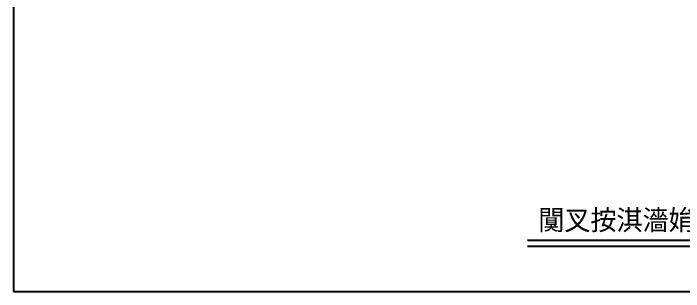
# Model space of a CAD drawing. Header units: metres. Extents: x 0 to 261, y 0 to 184.
# Drawn here: x 0 to 150.4, y 0 to 62.4 of the extents above; entities that cross this region are included whole.
import ezdxf

# ---------------------------------------------------------------- set-up
doc = ezdxf.new("R2010")
doc.units = ezdxf.units.M

msp = doc.modelspace()

# ---------------------------------------------------------------- linework, layer by layer
for p, q in [((0, 183.71), (0, 0)), ((115.32, 11.5), (161.02, 11.5)), ((115.32, 10.2), (161.02, 10.2)), ((0, 0), (259.82, 0))]:
    msp.add_line(p, q)

# ---------------------------------------------------------------- texts
msp.add_text('闃叉按淇濇姢鑺傜偣鍋氭硶鍥', height=4.5).set_placement((117.75, 13.8))

doc.saveas('drawing.dxf')
